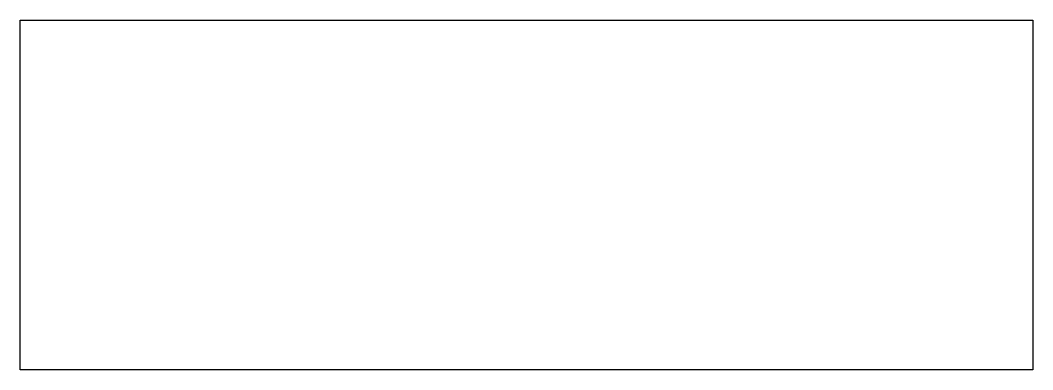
# Model space of a CAD drawing. Header units: millimetres. Extents: x -13 to 112, y -43 to 0.
import ezdxf

# ---------------------------------------------------------------- set-up
doc = ezdxf.new("R2010")
doc.units = ezdxf.units.MM
doc.layers.get('0').update_dxf_attribs({"linetype": 'CONTINUOUS'})

msp = doc.modelspace()

# ---------------------------------------------------------------- linework, layer by layer
msp.add_lwpolyline([(112.5, -43.1), (-12.5, -43.1), (-12.5, 0), (112.5, 0)], close=True)

doc.saveas('drawing.dxf')
